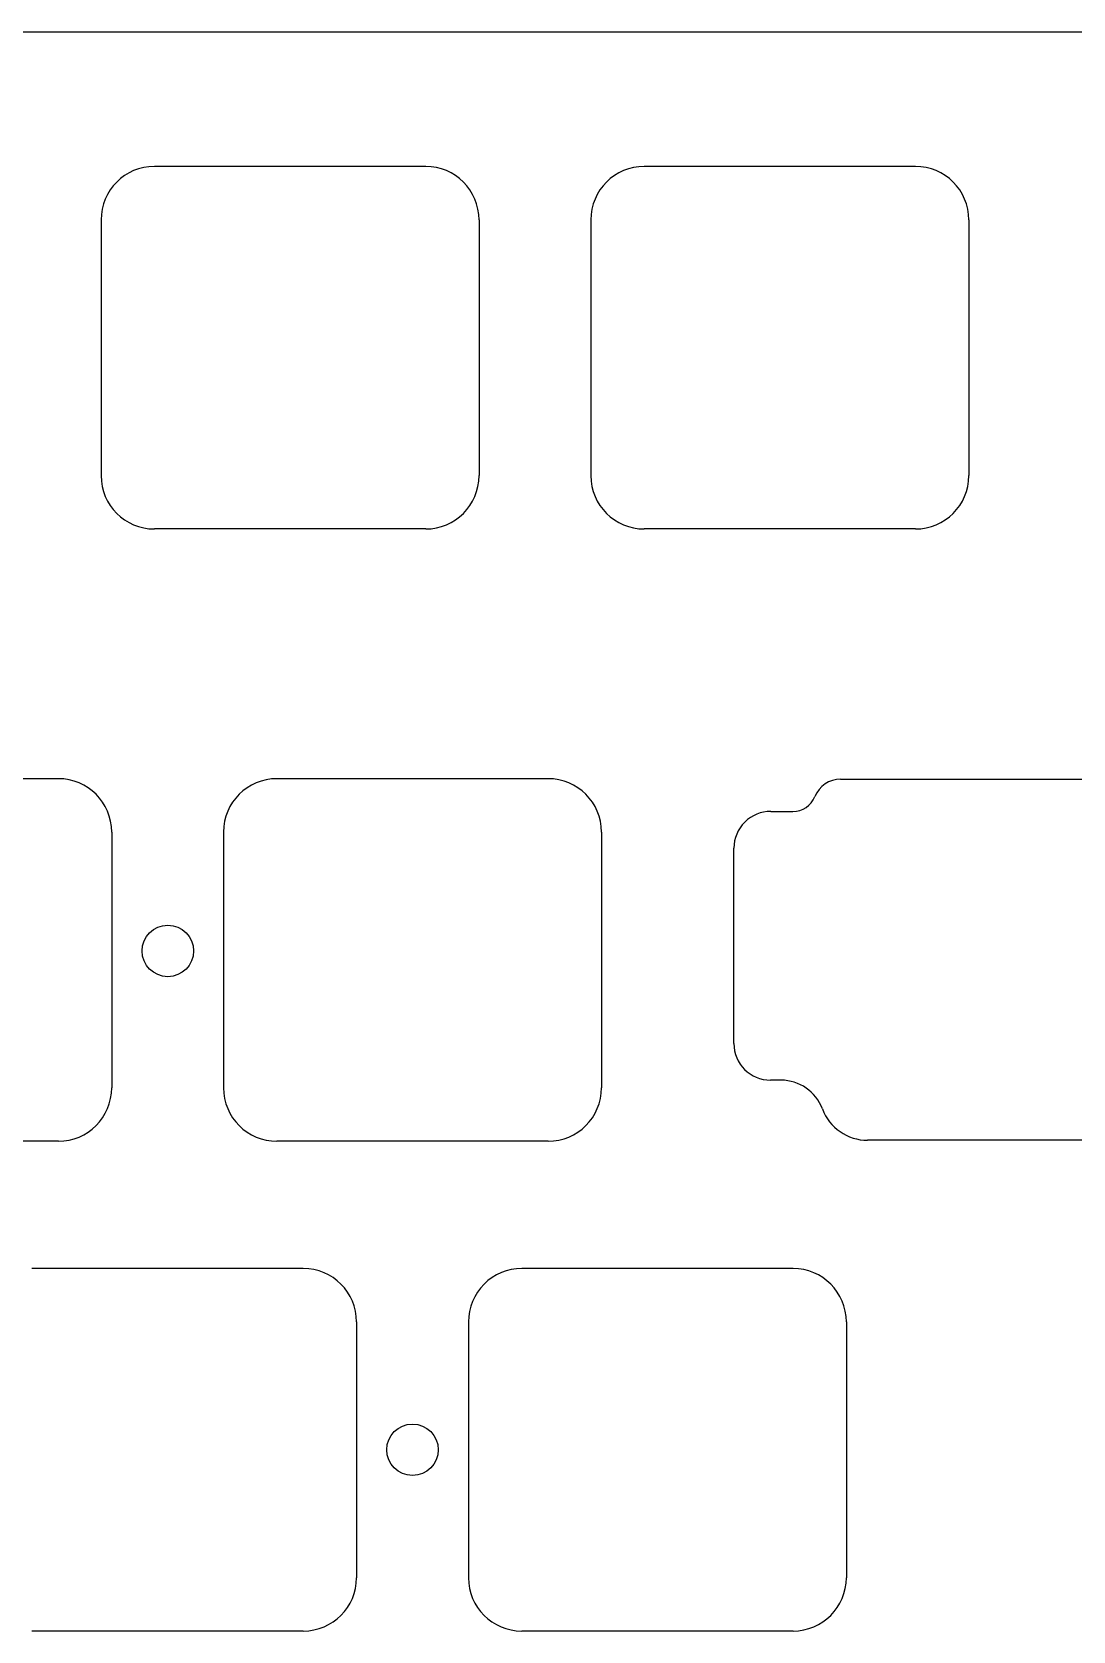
# Model space of a CAD drawing. Header units: millimetres. Extents: x -11 to 340, y -118 to 18.
# Drawn here: x 213.8 to 254.3, y -49.9 to 12.3 of the extents above; entities that cross this region are included whole.
import ezdxf

# ---------------------------------------------------------------- set-up
doc = ezdxf.new("R2010")
doc.units = ezdxf.units.MM
doc.header["$MEASUREMENT"] = 0
doc.layers.add('BLACK', color=7, linetype='CONTINUOUS')

msp = doc.modelspace()

# ---------------------------------------------------------------- linework, layer by layer
at = {"layer": 'BLACK', "linetype": 'Continuous'}
for p, q in [((172.55, 12.28), (300.3125, 12.28)), ((229.1125, 7.05), (218.562499, 7.05)), ((248.1625, 7.05), (237.612499, 7.05)), ((216.4875, 4.975), (216.4875, -4.975001)), ((231.1875, 4.975), (231.1875, -4.975)), ((235.5375, 4.975), (235.5375, -4.975001)), ((250.2375, 4.975), (250.2375, -4.975)), ((229.1125, -7.05), (218.5625, -7.05)), ((248.1625, -7.05), (237.6125, -7.05)), ((214.825, -16.762501), (204.275, -16.762501)), ((233.875, -16.762501), (223.325, -16.762501)), ((245.247375, -16.784911), (245.247375, -16.7849)), ((245.247375, -16.7849), (269.102575, -16.7849)), ((242.536512, -18.03706), (243.390075, -18.03706)), ((243.390075, -18.037048), (243.390075, -18.03706)), ((216.900001, -18.8375), (216.900001, -28.7875)), ((221.250001, -18.8375), (221.250001, -28.7875)), ((235.950001, -18.8375), (235.950001, -28.7875)), ((241.099485, -27.06294), (241.099485, -19.4622)), ((242.928575, -28.48794), (242.524475, -28.48794)), ((214.825, -30.862501), (204.275, -30.862501)), ((233.875, -30.862501), (223.325, -30.862501)), ((268.050425, -30.82441), (246.299575, -30.82441)), ((213.800001, -35.812502), (213.800001, -35.8125)), ((224.35, -35.8125), (213.800001, -35.8125)), ((232.850001, -35.812502), (232.850001, -35.8125)), ((243.4, -35.8125), (232.850001, -35.8125)), ((226.425001, -37.8875), (226.425001, -47.8375)), ((230.775001, -37.8875), (230.775001, -47.8375)), ((245.475001, -37.8875), (245.475001, -47.8375)), ((224.350001, -49.9125), (213.8, -49.9125)), ((224.350001, -49.912501), (224.350001, -49.9125)), ((243.400001, -49.9125), (232.85, -49.9125)), ((243.400001, -49.912501), (243.400001, -49.9125))]:
    msp.add_line(p, q, dxfattribs=at)
at = {"layer": 'BLACK'}
for centre in [(219.0842, -23.4625), (228.6, -42.8625)]:
    msp.add_circle(centre, 1, dxfattribs=at)
for centre, radius, start, end in [((218.562504, 4.974996), 2.075004, 90.00013806, 179.99988955), ((229.1125, 4.975), 2.075, 0, 90), ((237.612504, 4.974996), 2.075004, 90.00013806, 179.99988955), ((248.1625, 4.975), 2.075, 0, 90), ((218.562502, -4.974998), 2.075002, 180.00008284, 269.99994478), ((229.1125, -4.975), 2.075, 270, 0), ((237.612502, -4.974998), 2.075002, 180.00008284, 269.99994478), ((248.1625, -4.975), 2.075, 270, 0), ((214.825, -18.8375), 2.074999, 0, 90), ((223.325, -18.8375), 2.074999, 90, 180), ((233.875, -18.8375), 2.074999, 0, 90), ((245.247274, -17.859851), 1.07494, 89.99461656, 157.97750247), ((243.390124, -17.108671), 0.928376, 269.99697591, 337.97782841), ((242.524567, -19.462092), 1.425082, 89.51974267, 180.00434217), ((242.524486, -27.062939), 1.425001, 180.00004021, 269.99955772), ((242.928551, -30.212848), 1.724908, 20.54547839, 89.9992028), ((214.825, -28.7875), 2.075001, 270, 0), ((223.325, -28.7875), 2.075001, 180, 270), ((233.875, -28.7875), 2.075001, 270, 0), ((246.299462, -28.949415), 1.874995, 200.54692151, 270.00345303), ((224.35, -37.8875), 2.075, 0, 90), ((232.85, -37.8875), 2.074999, 89.99997239, 180), ((243.4, -37.8875), 2.075, 0, 90), ((224.35, -47.8375), 2.075001, 270.00002761, 0), ((232.85, -47.8375), 2.075, 180, 270), ((243.4, -47.8375), 2.075001, 270.00002761, 0)]:
    msp.add_arc(centre, radius, start, end, dxfattribs=at)

doc.saveas('drawing.dxf')
